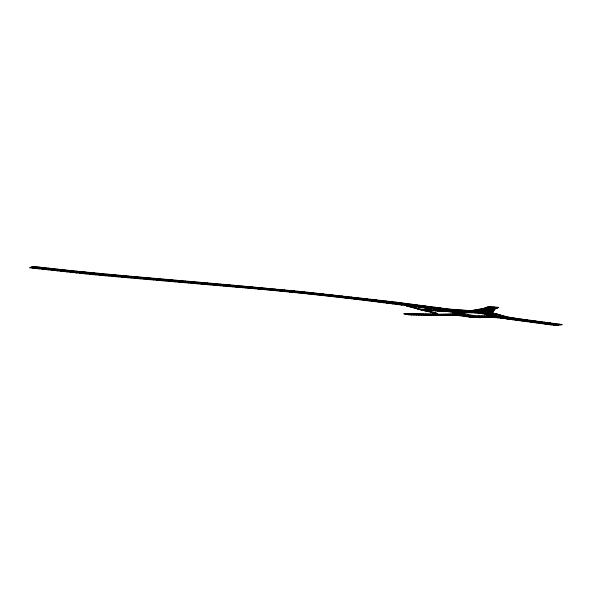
<?xml version="1.0" encoding="UTF-8"?>
<svg xmlns="http://www.w3.org/2000/svg" width="592" height="592" viewBox="0 0 592 592"><rect width="100%" height="100%" fill="white"/><g stroke="black" fill="none" stroke-linecap="round" stroke-linejoin="round"><path stroke-width="0.89" d="M561.283 324.771L517.378 318.933C498.93 317.778 480.778 311.089 462.337 313.131L454.73 312.85L439.397 310.023C369.711 300.484 299.833 292.256 229.711 286.602L124.882 277.47L124.912 276.923M124.919 276.782L124.979 275.768L76.065 271.151L74.392 272.031L61.953 270.685L63.921 269.848L109.157 274.895M128.064 277.744L128.094 277.204M128.101 277.063L128.161 276.05M131.239 278.018L131.269 277.478M131.276 277.337L131.335 276.323M134.414 278.299L134.443 277.759M134.458 277.618L134.51 276.605M137.596 278.573L137.625 278.033M137.633 277.892L137.692 276.878M140.77 278.854L140.8 278.307M140.807 278.166L140.866 277.152M143.945 279.128L143.982 278.588M143.989 278.447L144.041 277.433M147.127 279.402L147.156 278.862M147.164 278.721L147.223 277.707M150.301 279.683L150.331 279.143M150.338 279.002L150.398 277.988M153.476 279.957L153.513 279.417M153.52 279.276L153.58 278.262M156.658 280.238L156.688 279.69M156.695 279.55L156.754 278.536M159.833 280.512L159.862 279.972M159.87 279.831L159.929 278.817M163.015 280.786L163.044 280.245M163.052 280.105L163.111 279.091M166.189 281.067L166.219 280.527M166.226 280.386L166.285 279.372M169.364 281.341L169.393 280.8M169.401 280.66L169.46 279.646M172.546 281.622L172.575 281.074M172.583 280.934L172.642 279.92M175.72 281.896L175.75 281.355M175.757 281.215L175.817 280.201M178.895 282.169L178.925 281.629M178.939 281.489L178.991 280.475M182.077 282.451L182.107 281.91M182.114 281.77L182.173 280.756M185.252 282.724L185.281 282.184M185.289 282.044L185.348 281.03M188.426 283.006L188.456 282.458M188.463 282.317L188.522 281.304M191.608 283.279L191.638 282.739M191.645 282.599L191.704 281.585M194.783 283.553L194.812 283.013M194.82 282.872L194.879 281.859M197.957 283.834L197.994 283.294M198.002 283.154L198.061 282.14M201.139 284.108L201.169 283.568M201.176 283.427L201.236 282.414M204.314 284.389L204.344 283.842M204.351 283.709L204.41 282.695M207.496 284.663L207.526 284.123M207.533 283.982L207.592 282.969M210.671 284.944L210.7 284.397M210.708 284.256L210.767 283.242M213.845 285.218L213.875 284.678M213.882 284.537L213.941 283.524M217.027 285.492L217.057 284.952M217.064 284.811L217.123 283.797M124.882 277.47L121.708 277.189L121.737 276.649L74.392 272.031M121.745 276.508L121.804 275.495M220.202 285.773L220.231 285.226M220.239 285.092L220.298 284.079M223.369 286.047L223.406 285.507L121.737 276.649M223.413 285.366L223.48 284.352M121.708 277.189L118.518 276.915L118.563 276.368M386.376 303.156L388.485 302.712L299.574 292.426L118.57 276.235L118.644 275.213M226.544 286.328L226.588 285.781M226.595 285.647L226.669 284.634M460.324 315.573L453.701 314.944L407.866 314.678L456.092 315.292L473.104 317.519L468.346 316.32L460.339 315.329M229.711 286.602L229.763 286.062L267.836 289.481L336.833 296.54L335.827 296.932M229.777 285.921L229.866 284.907L304.044 291.849L392.91 301.779L449.395 309.113L477.196 311.192L495.504 313.656L506.604 316.764L513.368 318.008L562.4 324.579L558.796 325.208L494.816 316.52L487.808 315.81L474.88 315.706L462.655 313.531L454.73 312.85M115.322 276.642L115.381 276.094M106.175 274.096L105.879 275.11L115.396 275.953L115.499 274.932M232.878 286.876L232.937 286.336M232.952 286.202L233.063 285.189M236.045 287.157L236.112 286.617M236.134 286.476L236.26 285.47M60.621 271.247L61.686 270.796L30.673 267.355L29.6 267.799L89.422 274.296L112.11 276.36L112.191 275.813M112.221 275.672L112.376 274.658M239.205 287.438L239.286 286.898M239.309 286.757L239.464 285.751M242.372 287.69L242.461 287.179M242.491 287.039L242.668 286.04M108.898 276.079L109.017 275.532M109.046 275.391L109.268 274.377M245.532 287.941L245.636 287.46M245.665 287.32L245.88 286.321M248.692 288.223L248.81 287.742M248.847 287.608L249.099 286.609M105.672 275.798L105.835 275.243L30.947 267.236L32.93 266.407L63.921 269.848M251.844 288.511L251.985 288.03M252.022 287.89L252.318 286.898M254.997 288.792L255.159 288.311M255.204 288.178L255.537 287.187M486.076 309.646L488.289 308.802L494.276 309.786L493.994 310.474L486.076 309.646L475.753 311.636L455.796 310.77L390.861 302.209L309.72 292.966L109.194 274.695M493.869 310.815L485.1 309.897M493.602 311.51L483.176 310.393M258.142 289.081L258.327 288.6M258.378 288.467L258.763 287.483M102.438 275.509L102.653 274.962M102.712 274.821L103.104 273.815M404.75 313.952L433.892 314.345L437.014 313.693L406.415 306.027L407.496 305.901L422.066 309.801L426.839 309.668L443.778 311.281L452.414 309.905L456.965 309.816M261.287 289.362L261.501 288.889M261.56 288.755L261.997 287.779M475.753 311.636L490.405 313.405L493.469 311.866L482.154 310.637M264.432 289.658L264.668 289.185M264.735 289.051L265.231 288.075M99.197 275.213L99.471 274.666M99.545 274.533L100.055 273.534M267.569 289.947L267.836 289.481M267.91 289.347L268.465 288.371M455.248 313.235L451.999 313.997L433.892 314.345C445.347 315.832 457.142 313.782 468.635 315.891C481.089 319.029 494.157 316.076 506.848 318.962L556.561 325.593L558.3 325.297L486.395 316.024M270.707 290.235L271.003 289.777M271.084 289.643L271.706 288.674M95.941 274.917L96.296 274.37M96.378 274.237L97.021 273.245M273.837 290.531L274.17 290.073M274.259 289.939L274.947 288.985M276.967 290.835L277.33 290.369M277.433 290.243L278.188 289.288M92.678 274.607L93.114 274.066M93.225 273.941L94.017 272.956M436.4 314.922L407.296 314.544L403.796 313.73L430.414 314.1L437.014 313.693M452.406 309.424L452.155 309.72C378.221 300.092 304.147 291.427 229.837 285.233L115.47 275.258M426.743 309.912L437.325 310.97M280.09 291.131L280.49 290.672M280.608 290.546L281.429 289.599M283.22 291.434L283.649 290.983M283.775 290.85L284.671 289.917M89.422 274.296L89.94 273.763M90.065 273.637L91.02 272.668M451.94 309.379L451.644 309.668L454.856 310.112M286.343 291.738L286.809 291.286M286.942 291.16L287.904 290.228M289.458 292.048L289.962 291.597M290.102 291.471L291.138 290.546M455.448 309.697L455.529 310.09L452.155 309.72L475.465 311.015M86.166 273.97L86.772 273.452M86.92 273.326L88.03 272.372M292.574 292.352L293.114 291.915M293.262 291.789L294.372 290.872M295.689 292.67L296.259 292.226M296.422 292.1L297.598 291.197M390.861 302.209L391.245 301.92M82.91 273.645L83.613 273.134M83.775 273.008L85.048 272.076M298.805 292.981L299.404 292.544M299.574 292.426L300.825 291.523M480.386 317.763L473.94 317.231M301.905 293.299L302.542 292.87M302.727 292.744L304.044 291.849M79.676 273.312L80.453 272.808M80.645 272.69L82.066 271.772M305.013 293.617L305.679 293.188M305.872 293.07L307.263 292.182M308.114 293.943L308.817 293.514M309.017 293.395L310.474 292.515M76.457 272.979L77.308 272.483M77.515 272.364L79.069 271.462M311.207 294.261L311.947 293.839M312.162 293.721L313.686 292.848M474.436 311.251L474.947 310.963L468.916 310.571L469.574 310.948M488.289 308.802L492.936 306.767L498.775 307.448L494.172 309.424M487.808 315.81L497.058 316.024L489.865 317.275L484.226 316.128M314.3 294.587L315.077 294.172M315.292 294.054L316.89 293.188M475.132 311.303L476.338 311.103M73.253 272.631L74.163 272.15M317.393 294.92L318.2 294.505M318.429 294.387L320.094 293.528M71.277 271.698L73.045 270.833M70.071 272.29L71.04 271.817M321.552 294.72L323.284 293.869M320.472 295.245L321.315 294.838M411.07 304.133L407.178 305.021L394.76 303.407L398.986 302.556M323.558 295.578L324.431 295.171M324.675 295.06L326.481 294.217M68.161 271.365L70.011 270.507M66.911 271.943L67.91 271.476M448.825 309.379L449.395 309.113M326.629 295.919L327.539 295.512M327.798 295.401L329.67 294.564M63.758 271.595L64.794 271.136M65.053 271.025L66.977 270.181M428.134 310.045L428.593 309.845M329.7 296.252L330.639 295.852M330.906 295.741L332.852 294.912M57.498 270.899L58.578 270.455M58.852 270.337L60.85 269.508M32.693 268.139L33.774 267.695M34.047 267.584L36.068 266.755M54.39 270.551L55.478 270.107M55.752 269.996L57.764 269.175M332.763 296.592L333.74 296.2M334.014 296.081L336.027 295.26M35.794 268.479L36.874 268.043M37.148 267.924L39.168 267.103M38.894 268.82L39.975 268.383M40.249 268.272L42.269 267.451M41.995 269.168L43.075 268.731M43.349 268.62L45.369 267.799M45.096 269.515L46.176 269.071M46.45 268.96L48.47 268.139M48.196 269.856L49.277 269.419M49.55 269.308L51.571 268.487M51.297 270.204L52.37 269.767M52.651 269.649L54.671 268.835M339.201 295.615L337.122 296.429L403.285 304.628L401.036 305.05M338.876 297.28L339.919 296.888M340.215 296.777L342.368 295.97M471.151 310.585L482.983 308.587L489.303 306.427L491.464 306.671C485.403 309.046 478.75 310.822 472.246 310.482M341.924 297.621L342.997 297.236M343.308 297.132L345.528 296.333M465.815 314.463L463.432 315.292L455.041 313.568L463.839 313.989M344.973 297.968L346.076 297.591M346.394 297.48L348.681 296.696M435.386 311.015L435.949 310.822M348.007 298.324L349.147 297.946M349.472 297.835L351.833 297.058M351.041 298.671L352.21 298.301M352.543 298.19L354.971 297.421M475.835 311.37L477.196 311.192M463.173 315.862L463.765 315.677M354.06 299.027L355.267 298.657M355.614 298.553L358.108 297.791M357.08 299.382L358.315 299.019M358.671 298.916L361.238 298.153M360.091 299.744L361.364 299.382M361.727 299.278L364.354 298.531M363.096 300.1L364.398 299.744M364.768 299.641L367.469 298.901M466.141 315.551L468.435 314.929M366.093 300.462L367.44 300.107M367.795 300.011L370.577 299.278M445.569 309.002L446.442 308.78M369.082 300.825L370.474 300.47M370.814 300.381L373.678 299.656M373.826 300.758L376.764 300.011M372.065 301.195L373.5 300.84M433.499 307.514L434.402 307.292M436.511 307.884L437.414 307.662M439.523 308.254L440.426 308.032M442.535 308.624L443.445 308.41M375.039 301.565L376.527 301.21M376.83 301.136L379.96 300.388M430.473 307.137L431.39 306.922M377.888 301.957L379.524 301.58M379.835 301.506L383.209 300.729M380.73 302.357L382.521 301.957M382.839 301.883L386.45 301.076M433.84 310.822L434.595 310.652M383.557 302.756L385.503 302.334M385.829 302.26L389.691 301.424M429.111 307.322L427.121 307.662L453.849 311.185L455.796 310.77M392.91 301.779L388.811 302.645L391.793 303.023L395.952 302.164M389.314 303.533L391.453 303.089M392.252 303.911L394.42 303.474M395.182 304.288L397.38 303.859M397.728 303.785L402.005 302.949M398.105 304.673L400.333 304.244M400.688 304.17L405.017 303.341M429.474 310.208L430.295 310.053M427.409 306.752L428.467 306.545M403.64 304.562L408.014 303.733M476.442 311.436L478.817 311.399M477.751 311.599L480.682 311.644M482.561 312.228L483.627 312.028M485.507 312.62L486.58 312.413M488.459 313.005L489.525 312.805M479.616 311.843L492.47 313.19M437.133 311.2L446.479 311.555L454.478 310.178M404.573 305.509L406.815 305.087L412.106 305.783L410.071 306.153M407.015 305.79L409.168 305.398M409.531 305.331L412.668 304.754M468.635 315.891L471.528 315.358M418.337 306.493L420.305 306.145L415.362 305.198L412.469 305.716L464.313 312.591M413.038 306.53L415.036 306.175M415.406 306.108L418.048 305.635M416.006 306.908L417.974 306.56M418.929 307.3L423.828 307.344L421.844 307.685M421.267 306.885L423.243 306.538M464.535 316.032L465.401 315.876M424.198 307.278L426.181 306.93M424.767 308.077L426.751 307.729M427.69 308.469L429.674 308.121M430.051 308.055L432.034 307.707M430.613 308.854L432.604 308.513M432.974 308.447L434.965 308.099M433.544 309.246L435.527 308.898M435.897 308.839L437.888 308.491M436.467 309.638L438.45 309.29M438.827 309.224L440.811 308.876M439.397 310.023L441.373 309.683M441.75 309.616L443.734 309.268M442.291 310.423L444.303 310.067M444.673 310.008L446.664 309.66M445.103 310.83L447.226 310.46M447.596 310.393L449.587 310.053M447.841 311.251L450.149 310.852M450.527 310.785L452.584 310.43M452.739 312.199L455.603 311.703M453.849 311.185L456.772 311.496L459.251 311.066M494.209 317.571L496.488 317.171M497.539 316.986L499.951 316.565M497.576 317.882L499.707 317.512M500.284 317.408L502.578 317.009M500.795 318.222L502.778 317.874M503.17 317.808L505.294 317.438M503.881 318.585L505.723 318.259M506.093 318.193L508.106 317.845M506.848 318.962L508.646 318.651M509.016 318.585L511.007 318.237M509.771 319.354L511.569 319.044M511.939 318.977L513.93 318.629M512.694 319.747L514.492 319.428M514.87 319.369L518.533 318.733M515.617 320.131L517.415 319.821M517.793 319.754L521.456 319.118M518.54 320.524L520.331 320.213M520.731 320.146L524.379 319.51M521.463 320.916L523.239 320.605M523.668 320.531L527.302 319.902M524.394 321.308L526.147 320.997M526.614 320.916L530.232 320.287M527.317 321.693L529.056 321.389M529.551 321.308L533.155 320.679M530.24 322.085L531.979 321.782M532.474 321.693L536.078 321.071M533.163 322.477L534.902 322.174M535.397 322.085L539.001 321.456M536.093 322.862L537.832 322.566M538.328 322.477L541.932 321.848M539.016 323.254L540.755 322.951M541.251 322.869L544.855 322.24M541.939 323.646L543.678 323.343M544.174 323.254L547.778 322.633M544.862 324.039L546.601 323.735M547.097 323.646L550.701 323.017M547.785 324.423L549.524 324.12M550.027 324.039L553.624 323.41M550.715 324.816L552.454 324.512M552.95 324.423L556.554 323.802M553.638 325.208L555.377 324.904M555.873 324.816L559.477 324.187M491.404 313.39L506.574 317.231L516.061 318.392M424.412 306.353L425.604 306.168M450.46 311.695L453.228 311.296M412.935 304.747L414.185 304.569M415.791 305.146L417.042 304.969M418.655 305.546L419.898 305.368M421.511 305.946L422.762 305.768M432.249 310.6L433.24 310.46M474.88 315.706L470.707 316.261L483.028 317.275L478.269 315.965M465.83 316.217L466.947 316.098M511.902 318.156L513.368 318.008M492.611 313.56L494.105 313.42M408.806 304.525L415.362 305.198M407.636 306.219L408.946 306.131M466.992 316.402L468.346 316.32M509.105 317.697L510.866 317.601M493.639 313.73L495.504 313.656M408.754 306.419L410.278 306.367M468.109 316.609L469.685 316.572M506.574 317.231L508.602 317.186M422.547 310.341L433.596 312.347L436.948 313.479M424.612 310.785L426.307 310.77M426.677 311.229L428.364 311.214M428.734 311.673L430.428 311.658M430.798 312.117L432.486 312.11M431.901 312.361L433.596 312.347M409.745 306.619L411.455 306.612M494.586 313.923L496.799 313.915M420.49 309.882L424.242 310.326M469.056 316.809L470.825 316.809M504.347 316.757L506.604 316.764M432.737 312.546L434.565 312.569M410.589 306.819L412.469 306.848M418.625 309.424L422.251 309.89L417.034 308.965M502.445 316.283L504.909 316.335M495.297 314.1L497.776 314.152M469.856 317.009L471.787 317.053M482.273 313.686L490.827 313.915L494.646 315.469M496.681 314.522L499.241 314.596M433.566 312.776L435.557 312.835M498.094 314.959L500.654 315.04M499.507 315.395L502.068 315.477M500.921 315.832L503.481 315.913M411.914 307.233L413.956 307.315M413.186 307.662L415.221 307.744M414.452 308.099L416.494 308.173M415.725 308.528L417.76 308.61M484.892 314.152L491.486 314.404M462.9 312.813L453.524 312.421L460.731 311.163L469.249 312.509M470.514 317.216L472.571 317.297M419.543 309.142L426.839 309.668M434.077 312.946L436.156 313.042M486.861 314.626L492.766 314.922M434.528 313.161L436.704 313.294M470.07 310.6L474.636 310.911M472.779 316.787L481.377 317.49M124.979 275.768L229.866 284.907M115.396 275.953L118.57 276.235M223.406 285.507L229.763 286.062M112.11 276.36L118.518 276.915M115.447 275.458L93.773 273.26M93.617 273.445L32.301 266.666M456.772 311.496L466.481 312.487M434.676 313.634L436.874 313.856M487.697 309.098L494.276 309.786M486.964 309.379L494.128 310.127M484.138 310.149L493.735 311.163M75.539 271.425L63.292 270.115M489.384 308.203L495.312 308.839M488.822 308.499L494.734 309.128M489.984 307.907L495.933 308.55M62.915 270.278L31.916 266.829M490.642 307.611L496.577 308.269M481.207 310.889L493.306 312.221M471.868 310.556L474.444 310.874M491.36 307.329L497.265 307.988M492.13 307.048L497.998 307.714M488.555 306.7L490.716 306.945M487.808 306.982L489.969 307.226M487.061 307.255L489.221 307.5M486.313 307.529L488.474 307.773M485.558 307.81L487.727 308.055M484.811 308.084L486.972 308.328M480.267 311.118L492.618 312.517M434.373 313.767L436.511 314.012M477.677 311.518L490.938 313.079M483.975 308.343L486.099 308.602M482.983 308.587L485.077 308.854M481.858 308.817L483.93 309.083M480.711 309.046L482.783 309.313M479.564 309.268L481.636 309.542M478.417 309.498L480.489 309.764M477.27 309.727L479.342 309.993M449.062 310.534L451.126 310.807M446.679 310.978L448.751 311.251M451.444 310.09L453.502 310.356M407.178 305.021L420.897 306.952M433.906 313.871L435.956 314.145M514.907 318.585L517.415 318.925M473.178 310.319L475.198 310.593M445.739 311.155L447.767 311.429M475.99 309.927L477.981 310.208M474.584 310.119L476.582 310.4M445.495 311.185L447.448 311.473M433.263 313.96L435.194 314.248M464.92 311.422L472.438 312.65M432.463 314.026L434.247 314.33M444.718 311.251L446.479 311.555M468.886 311.592L475.82 312.909M451.999 313.997L456.684 314.885M449.935 314.086L453.687 314.803M453.761 313.841L459.999 315.055M447.781 314.152L451.03 314.781M445.576 314.204L448.684 314.826M448.64 314.974L450.186 315.284M443.778 311.281L445.288 311.599M443.319 314.248L446.346 314.87M446.997 315.003L448.507 315.314M450.941 314.929L452.436 315.24M441.003 314.285L443.948 314.907M444.585 315.04L446.057 315.351M438.642 314.3L441.499 314.929M442.113 315.062L443.549 315.373M420.549 309.268L422.399 309.683M436.252 314.322L438.975 314.929M439.597 315.07L440.959 315.373M421.482 309.335L422.94 309.668M437.007 315.062L438.317 315.373M481.451 316.106L486.002 317.171M452.251 314.922L453.576 315.233M430.414 314.1L433.781 314.907M434.358 315.048L435.631 315.351M406.43 313.745L409.797 314.552M410.352 314.685L411.655 314.996M479.18 313.264L472.564 311.658L490.827 313.915L490.405 313.405M409.102 313.775L412.343 314.574M412.883 314.707L414.141 315.018M419.795 309.179L420.971 309.475M427.979 314.1L431.117 314.877M431.649 315.011L432.907 315.321M411.817 313.804L414.925 314.596M415.451 314.729L416.672 315.04M442.675 311.281L443.889 311.592M425.404 314.063L428.423 314.84M428.941 314.974L430.147 315.284M422.792 314.019L425.692 314.796M414.57 313.856L417.545 314.633M418.056 314.766L419.232 315.077M426.188 314.929L427.35 315.24M417.36 313.908L420.209 314.685M420.697 314.818L421.837 315.129M420.113 313.967L422.932 314.744M423.421 314.87L424.545 315.181M453.701 314.944L454.789 315.247M441.44 311.251L442.328 311.555M455.263 314.996L456.092 315.292M423.332 309.416L423.968 309.705M456.913 315.077L457.461 315.366M440.115 311.185L440.648 311.473M467.695 310.511L468.331 310.874M464.602 310.319L465.231 310.682M461.501 310.134L462.137 310.497M458.482 309.934L458.867 310.282M488.052 315.085L488.37 315.484M462.337 313.131L462.655 313.531"/></g></svg>
